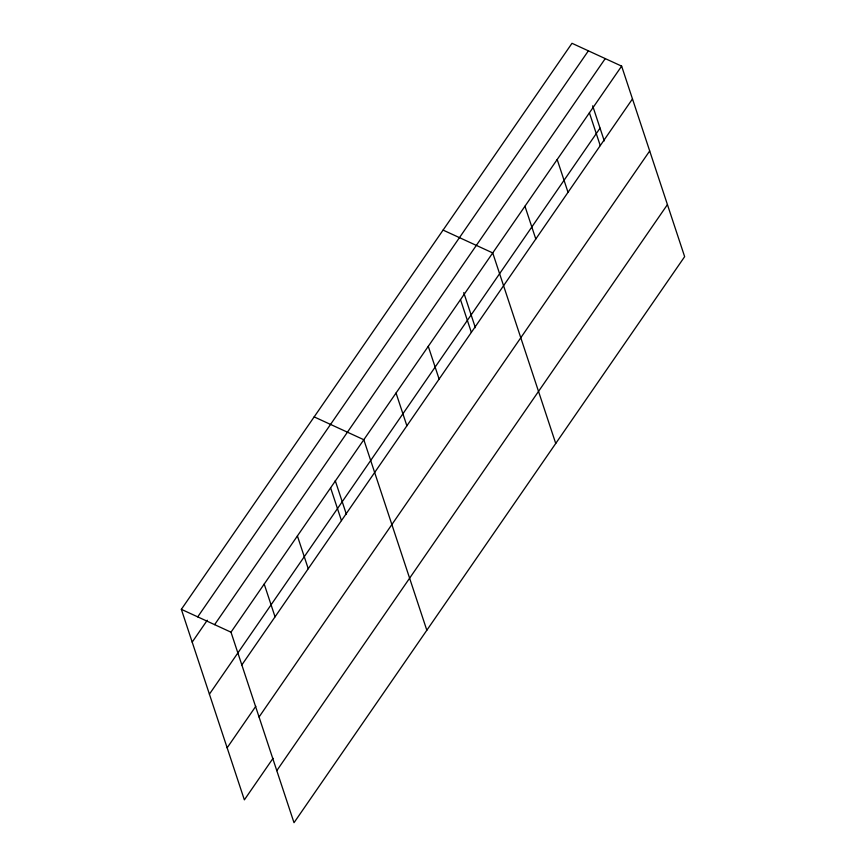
<?xml version="1.0" encoding="UTF-8"?>
<svg xmlns="http://www.w3.org/2000/svg" width="866" height="866" viewBox="0 0 866 866"><rect width="100%" height="100%" fill="white"/><g stroke="black" fill="none" stroke-linecap="round" stroke-linejoin="round"><path stroke-width="1.3" d="M181.351 609.339L571.993 43.3L621.636 66.13L684.649 256.661L294.007 822.7L230.995 632.18L181.351 609.339L244.364 799.87L273.039 758.313M197.729 616.873L588.382 50.834M192.187 642.117L207.277 620.24M214.616 624.646L605.258 58.596M230.995 632.18L621.636 66.13M209.41 694.175L600.051 128.136M241.831 664.947L632.483 98.908M227.141 747.813L255.816 706.255M259.053 717.005L649.695 150.965M276.795 770.643L667.437 204.603M443.078 230.096L492.732 252.926L555.734 443.457M314.163 416.892L363.817 439.722L426.83 630.242M592.669 105.825L604.273 140.898M589.41 112.829L600.246 145.607M557.184 159.528L568.02 192.306M524.958 206.227L535.794 239.005M463.754 292.611L475.358 327.694M460.495 299.625L471.342 332.403M428.269 346.324L439.116 379.102M396.043 393.023L406.879 425.801M335.25 480.652L346.443 514.491M330.606 487.839L341.453 520.607M297.406 535.946L308.242 568.724M264.206 584.063L275.042 616.83"/></g></svg>
